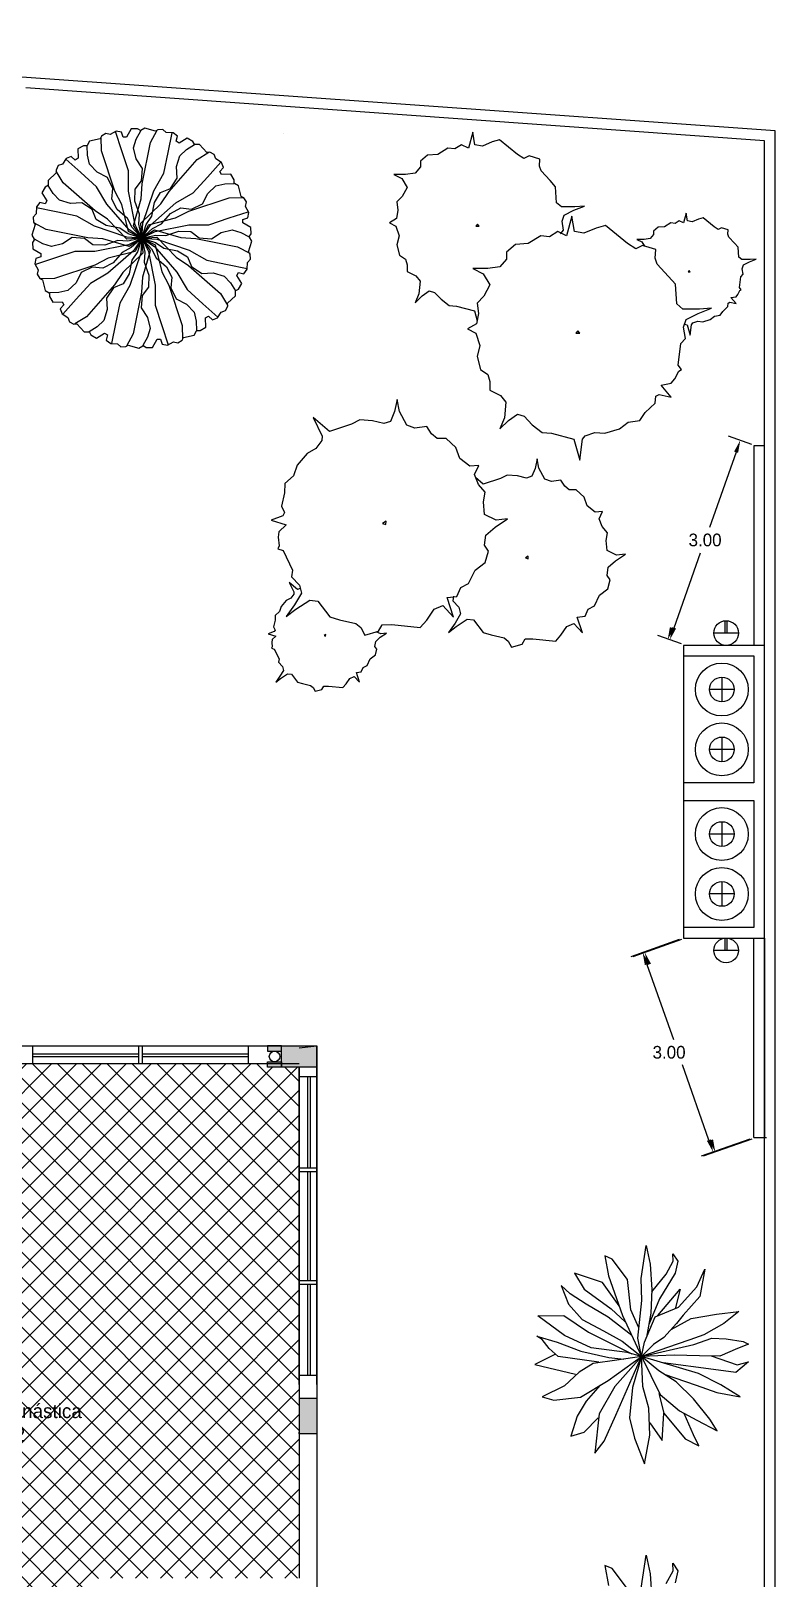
# Model space of a CAD drawing. Header units: millimetres. Extents: x 935 to 1399, y 512 to 900.
# Drawn here: x 1104.13 to 1114.69, y 855.33 to 877.26 of the extents above; entities that cross this region are included whole.
import ezdxf

# ---------------------------------------------------------------- set-up
doc = ezdxf.new("R2010")
doc.units = ezdxf.units.MM
for name, color, linetype in [('MOBIL', 7, 'Continuous'), ('paredes', 5, 'Continuous'), ('terrenos', 3, 'Continuous'), ('VEGETAÇÃO', 3, 'Continuous')]:
    doc.layers.add(name, color=color, linetype=linetype)
pattern_1 = [(45, (1566.02895, 455.18879), (-0.1767767, 0.1767767), []), (135, (1566.02895, 455.18879), (-0.1767767, -0.1767767), [])]

# ---------------------------------------------------------------- blocks, each defined once
blk = doc.blocks.new('BRANCHP', base_point=(0.5, 0.5))
for p, q in [((0.9506, 0.7433), (0.9315, 0.7539)), ((0.962, 0.694), (0.9506, 0.7433)), ((0.7188, 0.625), (0.9062, 0.6875)), ((0.9062, 0.6875), (0.97, 0.6898)), ((0.9742, 0.6875), (0.962, 0.694)), ((0.9865, 0.6682), (0.9742, 0.6875)), ((0.9821, 0.6473), (0.9865, 0.6682)), ((0.5312, 0.5625), (0.6562, 0.5938)), ((0.6562, 0.5938), (0.7188, 0.625)), ((0.8125, 0.5625), (0.9062, 0.5938)), ((0.9062, 0.5938), (0.9956, 0.6226)), ((0.9697, 0.5873), (0.9936, 0.594)), ((0.9697, 0.5708), (0.9697, 0.5873)), ((0.9973, 0.6196), (0.9821, 0.6473)), ((0.9936, 0.594), (0.9973, 0.6196)), ((0.5, 0.5), (0.5312, 0.5625)), ((0.5, 0.5), (0.5625, 0.5312)), ((0.5, 0.5), (0.565, 0.5136)), ((0.5625, 0.5312), (0.7188, 0.5625)), ((0.565, 0.5136), (0.612, 0.5116)), ((0.612, 0.5116), (0.6728, 0.5325)), ((0.6728, 0.5325), (0.7278, 0.5305)), ((0.7188, 0.5625), (0.8125, 0.5625)), ((0.7278, 0.5305), (0.767, 0.501)), ((0.8239, 0.4968), (0.869, 0.5263)), ((0.869, 0.5263), (0.92, 0.5389)), ((0.92, 0.5389), (0.9612, 0.5263)), ((0.9612, 0.5263), (0.9994, 0.5054)), ((1.008, 0.5503), (0.9697, 0.5708)), ((0.9985, 0.5039), (1.0081, 0.52)), ((1.0081, 0.52), (1.008, 0.5503)), ((0.767, 0.501), (0.8239, 0.4968))]:
    blk.add_line(p, q)

msp = doc.modelspace()

# ---------------------------------------------------------------- hatches: boundary and pattern name
h = msp.add_hatch(color=7)
h.paths.add_polyline_path([(1107.68786, 862.57187), (1107.68786, 862.64687), (1107.48786, 862.64687), (1107.48786, 862.57187)])
h.paths.add_polyline_path([(1107.68786, 862.79687), (1107.68786, 862.87187), (1107.48786, 862.87187), (1107.48786, 862.79687)])
for points in [[(1107.68786, 862.57187), (1108.18786, 862.57187), (1108.18786, 862.87187), (1107.68786, 862.87187)], [(1107.93786, 857.37187), (1108.18786, 857.37187), (1108.18786, 857.87187), (1107.93786, 857.87187)]]:
    msp.add_hatch(color=256).paths.add_polyline_path(points)
at = {"layer": 'MOBIL'}
h = msp.add_hatch(dxfattribs=at)
h.set_pattern_fill('NET', color=254, scale=2, angle=45, style=0)
h.set_pattern_definition(pattern_1)
h.paths.add_polyline_path([(1107.93786, 862.57187), (1107.68786, 862.57187), (1107.48786, 862.57187), (1107.48786, 862.62187), (1101.04735, 862.62187), (1101.04735, 862.87187), (1100.01286, 862.87187), (1100.01286, 862.58026), (1100.04697, 862.58026), (1100.04697, 862.57187), (1100.31286, 862.57187), (1100.31286, 857.87187), (1107.93786, 857.87187)])
h = msp.add_hatch(dxfattribs=at)
h.set_pattern_fill('NET', color=254, scale=2, angle=45, style=0)
h.set_pattern_definition(pattern_1)
h.paths.add_polyline_path([(1107.93786, 857.87187), (1100.31286, 857.87187), (1100.31286, 853.82187, -0.40694257), (1101.11628, 853.0382), (1101.11628, 853.01187), (1100.31286, 853.01187), (1100.31286, 852.87187), (1100.56286, 852.87187), (1100.56286, 852.82187), (1101.31286, 852.82187), (1101.31286, 852.87187), (1101.81286, 852.87187), (1101.81286, 852.82187), (1105.08786, 852.82187), (1105.08786, 855.32316), (1106.22536, 855.32316), (1106.95036, 855.32316), (1107.93786, 855.32316)])
h.paths.add_polyline_path([(1102.7077, 857.84405), (1105.77436, 857.84405), (1105.77436, 857.17738), (1102.7077, 857.17738)], flags=24)

# ---------------------------------------------------------------- linework, layer by layer
for p, q in [((1114.3597, 871.40203), (1114.02528, 871.5202)), ((1114.13502, 871.29051), (1113.7586, 870.22523)), ((1113.25496, 868.79994), (1113.63139, 869.86523)), ((1113.3597, 868.57203), (1113.02528, 868.6902)), ((1113.3597, 868.57203), (1113.02528, 868.6902)), ((1107.68786, 862.57187), (1107.68786, 862.87187)), ((1107.68786, 862.87187), (1108.18786, 862.87187)), ((1107.93786, 862.84687), (1108.18786, 862.87187)), ((1108.18786, 862.87187), (1108.18786, 862.57187)), ((1108.18786, 862.57187), (1107.68786, 862.57187)), ((1112.78726, 859.57419), (1112.85868, 860.04212)), ((1112.85868, 860.04212), (1112.91582, 859.77457)), ((1112.27325, 859.89337), (1112.3258, 859.61182)), ((1112.37836, 859.84955), (1112.27325, 859.89337)), ((1112.59447, 859.56169), (1112.37836, 859.84955)), ((1112.91582, 859.77457), (1112.93915, 859.41776)), ((1113.1436, 859.63681), (1113.24295, 859.81838)), ((1113.24295, 859.81838), (1113.23705, 859.92468)), ((1113.23705, 859.92468), (1113.30717, 859.81838)), ((1113.30717, 859.81838), (1113.27217, 859.64931)), ((1112.23812, 859.51788), (1111.84102, 859.64931)), ((1111.84102, 859.64931), (1111.98112, 859.42407)), ((1112.3258, 859.61182), (1112.52436, 859.04845)), ((1112.64126, 859.12989), (1112.59447, 859.56169)), ((1112.79892, 859.26132), (1112.78726, 859.57419)), ((1112.93809, 859.38688), (1113.1436, 859.63681)), ((1113.27217, 859.64931), (1113.05016, 859.28632)), ((1113.57584, 859.45525), (1113.69274, 859.70562)), ((1113.69274, 859.70562), (1113.62262, 859.31763)), ((1111.78256, 859.35513), (1111.654, 859.47407)), ((1111.654, 859.47407), (1111.75924, 859.2112)), ((1112.01034, 859.2112), (1111.78256, 859.35513)), ((1111.98112, 859.42407), (1112.3608, 859.14239)), ((1112.47602, 859.18561), (1112.23812, 859.51788)), ((1112.93915, 859.41776), (1112.92749, 859.07976)), ((1113.02683, 859.04845), (1113.34216, 859.42407)), ((1113.34216, 859.42407), (1113.27217, 859.14239)), ((1113.31883, 859.16738), (1113.57584, 859.45525)), ((1111.75924, 859.2112), (1111.95189, 858.99214)), ((1112.31991, 859.02345), (1112.01034, 859.2112)), ((1112.3608, 859.14239), (1112.55948, 858.96082)), ((1112.75637, 858.87311), (1112.64126, 859.12989)), ((1112.7406, 858.72927), (1112.79892, 859.26132)), ((1113.05016, 859.28632), (1112.89595, 858.91933)), ((1112.98594, 859.02977), (1113.31883, 859.16738)), ((1113.62262, 859.31763), (1113.38305, 859.05476)), ((1113.8563, 859.06726), (1114.17176, 859.10476)), ((1114.17176, 859.10476), (1113.96141, 858.93583)), ((1111.32111, 859.04227), (1111.68912, 859.04845)), ((1111.70078, 858.7669), (1111.32111, 859.04227)), ((1111.68912, 859.04845), (1112.03957, 858.81071)), ((1111.95189, 858.99214), (1112.25569, 858.82939)), ((1112.65536, 858.76572), (1112.31991, 859.02345)), ((1112.52436, 859.04845), (1112.79255, 858.46962)), ((1112.83404, 858.67296), (1112.98594, 859.02977)), ((1112.92749, 859.07976), (1112.86383, 858.74292)), ((1113.2896, 858.93583), (1113.10861, 858.73558)), ((1113.21398, 858.85216), (1113.49995, 859.00464)), ((1113.38305, 859.05476), (1113.2896, 858.93583)), ((1113.49995, 859.00464), (1113.8563, 859.06726)), ((1113.96141, 858.93583), (1113.67518, 858.77308)), ((1111.30944, 858.75426), (1111.59567, 858.67296)), ((1111.38533, 858.71045), (1111.30944, 858.75426)), ((1111.48467, 858.57902), (1111.38533, 858.71045)), ((1111.59567, 858.67296), (1111.93446, 858.54152)), ((1112.08046, 858.59165), (1111.70078, 858.7669)), ((1112.03957, 858.81071), (1112.65536, 858.50535)), ((1112.25569, 858.82939), (1112.51859, 858.68546)), ((1112.51859, 858.68546), (1112.79255, 858.46962)), ((1112.79255, 858.46962), (1112.7406, 858.72927)), ((1112.79255, 858.46962), (1112.83404, 858.67296)), ((1113.10861, 858.73558), (1112.96248, 858.63546)), ((1113.47662, 858.70427), (1113.30127, 858.64164)), ((1113.67518, 858.77308), (1113.47662, 858.70427)), ((1113.53495, 858.63546), (1113.79195, 858.72927)), ((1113.79195, 858.72927), (1113.9964, 858.71677)), ((1113.9964, 858.71677), (1114.23597, 858.67928)), ((1114.23597, 858.67928), (1114.31186, 858.64164)), ((1111.57447, 858.50028), (1111.28022, 858.35378)), ((1111.61311, 858.4664), (1111.48467, 858.57902)), ((1112.18557, 858.38509), (1111.61311, 858.4664)), ((1111.93446, 858.54152), (1112.3317, 858.4539)), ((1112.5887, 858.52271), (1112.08046, 858.59165)), ((1112.31991, 858.1284), (1112.79255, 858.46962)), ((1112.3317, 858.4539), (1112.5434, 858.43005)), ((1112.79255, 858.46962), (1112.41348, 858.04078)), ((1112.43091, 857.63398), (1112.79255, 858.46962)), ((1112.79255, 858.46962), (1112.44258, 858.41641)), ((1112.79255, 858.46962), (1112.5887, 858.52271)), ((1112.79255, 858.46962), (1112.66459, 858.02828)), ((1113.30127, 858.64164), (1112.79255, 858.46962)), ((1112.96248, 858.63546), (1112.79255, 858.46962)), ((1112.79255, 858.46962), (1113.53495, 858.63546)), ((1113.25461, 858.48521), (1112.79255, 858.46962)), ((1112.79255, 858.46962), (1113.05593, 857.92816)), ((1112.81059, 858.04078), (1112.79255, 858.46962)), ((1113.0385, 858.26615), (1112.79255, 858.46962)), ((1113.59929, 858.22866), (1112.79255, 858.46962)), ((1113.61673, 858.4789), (1113.25461, 858.48521)), ((1113.90296, 858.47271), (1113.61673, 858.4789)), ((1113.78048, 858.47536), (1114.1483, 858.34746)), ((1114.15419, 858.57902), (1113.90296, 858.47271)), ((1114.31186, 858.64164), (1114.15419, 858.57902)), ((1111.28022, 858.35378), (1111.85845, 858.21603)), ((1111.911, 858.24734), (1111.70078, 858.05341)), ((1112.10969, 858.36628), (1111.911, 858.24734)), ((1112.44258, 858.41641), (1112.10969, 858.36628)), ((1113.28384, 858.10972), (1113.0385, 858.26615)), ((1113.81541, 858.28497), (1113.09932, 858.378)), ((1113.92052, 858.06591), (1113.59929, 858.22866)), ((1114.13087, 858.24116), (1113.81541, 858.28497)), ((1114.31186, 858.39127), (1114.13087, 858.24116)), ((1114.1483, 858.34746), (1114.31186, 858.39127)), ((1111.70078, 858.05341), (1111.38533, 857.89685)), ((1111.92856, 857.89067), (1112.31991, 858.1284)), ((1112.20564, 858.05899), (1112.01034, 857.83436)), ((1112.41348, 858.04078), (1112.19147, 857.65279)), ((1112.66459, 858.02828), (1112.6237, 857.59648)), ((1112.89826, 857.7341), (1112.81059, 858.04078)), ((1113.11682, 858.21622), (1113.57007, 858.05959)), ((1113.52918, 857.86553), (1113.28384, 858.10972)), ((1113.57007, 858.05959), (1113.86207, 857.95947)), ((1114.19508, 857.89685), (1113.92052, 858.06591)), ((1108.18786, 857.87187), (1107.93786, 857.87187)), ((1107.93786, 857.87187), (1107.93786, 857.37187)), ((1108.18786, 857.87187), (1108.18786, 857.37187)), ((1111.38533, 857.89685), (1111.54889, 857.84685)), ((1111.54889, 857.84685), (1111.92856, 857.89067)), ((1112.01034, 857.83436), (1111.88191, 857.62148)), ((1113.11438, 857.66529), (1113.04426, 857.94066)), ((1113.05593, 857.92816), (1113.33049, 857.6966)), ((1113.76285, 857.57767), (1113.52918, 857.86553)), ((1113.86207, 857.95947), (1114.19508, 857.89685)), ((1108.18786, 857.67187), (1108.18786, 857.47187)), ((1108.18786, 857.67187), (1108.18786, 857.37187)), ((1111.88191, 857.62148), (1111.78833, 857.33979)), ((1111.98112, 857.39624), (1112.1798, 857.59648)), ((1112.19147, 857.65279), (1112.13302, 857.09574)), ((1112.26158, 857.2648), (1112.43091, 857.63398)), ((1112.6237, 857.59648), (1112.69381, 857.30862)), ((1112.90993, 857.35243), (1112.89826, 857.7341)), ((1113.08515, 857.2773), (1113.10861, 857.66529)), ((1113.10861, 857.66529), (1113.41228, 857.3023)), ((1113.33049, 857.6966), (1113.57584, 857.56517)), ((1113.52918, 857.35861), (1113.40061, 857.65911)), ((1113.86796, 857.41492), (1113.76285, 857.57767)), ((1108.18786, 857.37187), (1107.93786, 857.37187)), ((1111.78833, 857.33979), (1111.98112, 857.39624)), ((1112.83404, 856.94562), (1112.90993, 857.35243)), ((1112.90993, 857.52767), (1113.08515, 857.2773)), ((1113.60506, 857.20218), (1113.52918, 857.35861)), ((1113.57584, 857.56517), (1113.86796, 857.41492)), ((1112.13302, 857.09574), (1112.26158, 857.2648)), ((1112.69381, 857.30862), (1112.83404, 856.94562)), ((1113.41228, 857.3023), (1113.60506, 857.20218)), ((1112.78726, 855.18446), (1112.85868, 855.65239)), ((1112.85868, 855.65239), (1112.91582, 855.38484)), ((1112.27325, 855.50364), (1112.3258, 855.22209)), ((1112.37836, 855.45982), (1112.27325, 855.50364)), ((1112.59447, 855.17196), (1112.37836, 855.45982)), ((1112.91582, 855.38484), (1112.93915, 855.02803)), ((1113.1436, 855.24708), (1113.24295, 855.42865)), ((1113.24295, 855.42865), (1113.23705, 855.53495)), ((1113.23705, 855.53495), (1113.30717, 855.42865)), ((1113.30717, 855.42865), (1113.27217, 855.25958))]:
    msp.add_line(p, q)
at = {"color": 7}
for p, q in [((1113.32893, 864.38038), (1112.63941, 864.13674)), ((1113.3597, 864.38038), (1112.67019, 864.13674)), ((1112.8691, 864.02699), (1113.24553, 862.96171)), ((1113.74916, 861.53642), (1113.37273, 862.60171)), ((1114.32893, 861.55038), (1113.63941, 861.30674)), ((1114.3597, 861.55038), (1113.67019, 861.30674))]:
    msp.add_line(p, q, dxfattribs=at)
at = {"color": 6}
for p, q in [((1092.18786, 862.87187), (1108.18786, 862.87187)), ((1104.15715, 862.62187), (1104.15715, 862.87187)), ((1104.15715, 862.62187), (1104.15715, 862.87187)), ((1105.66205, 862.62187), (1105.66205, 862.87187)), ((1105.71205, 862.62187), (1105.71205, 862.87187)), ((1107.21695, 862.62187), (1107.21695, 862.87187)), ((1108.18786, 862.87187), (1108.18786, 852.57187)), ((1108.18786, 862.87187), (1108.18786, 852.57187)), ((1108.18786, 858.07187), (1108.18786, 862.87187)), ((1100.31286, 862.62187), (1107.93786, 862.62187)), ((1100.31286, 862.62187), (1107.93786, 862.62187)), ((1107.93786, 862.57187), (1107.93786, 859.12187)), ((1107.93786, 862.57187), (1107.93786, 859.12187)), ((1107.93786, 862.57187), (1107.93786, 859.12187)), ((1107.93786, 859.12187), (1107.93786, 862.57187)), ((1107.93786, 858.07187), (1107.93786, 862.57187)), ((1107.93786, 862.57187), (1107.93786, 855.32316)), ((1108.18966, 862.43094), (1107.93966, 862.43094)), ((1108.18966, 861.13839), (1107.93966, 861.13839)), ((1108.18966, 861.08839), (1107.93966, 861.08839)), ((1108.18966, 859.53839), (1107.93966, 859.53839)), ((1108.18966, 859.48839), (1107.93966, 859.48839)), ((1107.93966, 858.20194), (1108.18966, 858.20194)), ((1107.93786, 857.37187), (1107.93786, 857.39404)), ((1107.93786, 857.39404), (1107.93786, 857.37187))]:
    msp.add_line(p, q, dxfattribs=at)
at = {"color": 3}
for p, q in [((1104.15715, 862.76084), (1105.66205, 862.76084)), ((1104.15715, 862.72084), (1105.66205, 862.72084)), ((1105.71205, 862.76084), (1107.21695, 862.76084)), ((1105.71205, 862.72084), (1107.21695, 862.72084)), ((1107.57001, 862.79471), (1107.57001, 862.79687)), ((1107.57001, 862.64687), (1107.57001, 862.64902)), ((1108.05397, 862.43094), (1108.05397, 861.13839)), ((1108.09397, 862.43094), (1108.09397, 861.13839)), ((1108.05397, 861.08839), (1108.05397, 859.53839)), ((1108.09397, 861.08839), (1108.09397, 859.53839)), ((1108.05397, 859.48839), (1108.05397, 858.20194)), ((1108.09397, 859.48839), (1108.09397, 858.20194))]:
    msp.add_line(p, q, dxfattribs=at)
at = {"color": 5}
for p, q in [((1114.38786, 861.5712), (1114.53786, 861.5712)), ((1114.41863, 861.5712), (1114.56863, 861.5712))]:
    msp.add_line(p, q, dxfattribs=at)
at = {"color": 3}
for points in [[(1107.68786, 862.87187), (1107.48786, 862.87187), (1107.48786, 862.79687), (1107.68786, 862.79687)], [(1107.68786, 862.57187), (1107.48786, 862.57187), (1107.48786, 862.64687), (1107.68786, 862.64687)]]:
    msp.add_lwpolyline(points, close=True, dxfattribs=at)
msp.add_circle((1107.58786, 862.72187), 0.075, dxfattribs=at)
for points in [[(1114.10674, 871.30051), (1114.16331, 871.28052), (1114.19499, 871.46023)], [(1113.19591, 868.80994), (1113.25248, 868.78995), (1113.16422, 868.63023)], [(1113.19591, 868.80994), (1113.25248, 868.78995), (1113.16422, 868.63023)], [(1113.22668, 868.80994), (1113.28325, 868.78995), (1113.19499, 868.63023)]]:
    msp.add_solid(points)
at = {"color": 7}
for points in [[(1112.89739, 864.03699), (1112.84081, 864.017), (1112.80913, 864.19671)], [(1112.92816, 864.03699), (1112.87159, 864.017), (1112.8399, 864.19671)], [(1113.77745, 861.54642), (1113.72087, 861.52643), (1113.80913, 861.36671)], [(1113.80822, 861.54642), (1113.75165, 861.52643), (1113.8399, 861.36671)]]:
    msp.add_solid(points, dxfattribs=at)
at = {"layer": 'paredes'}
for p, q in [((1114.38786, 871.3812), (1114.38786, 868.5512)), ((1114.53786, 871.3812), (1114.38786, 871.3812)), ((1114.53786, 868.5512), (1114.53786, 871.3812)), ((1113.97958, 868.7262), (1113.97958, 868.9012)), ((1113.97958, 868.7262), (1113.97958, 868.9012)), ((1114.01035, 868.7262), (1114.01035, 868.9012)), ((1114.53786, 868.5512), (1113.38786, 868.5512)), ((1113.38786, 868.5512), (1113.38786, 864.5512)), ((1114.53786, 868.5512), (1113.38786, 868.5512)), ((1113.38786, 868.5512), (1113.38786, 864.5512)), ((1114.53786, 868.5512), (1113.41863, 868.5512)), ((1114.16863, 868.7262), (1113.81863, 868.7262)), ((1114.13786, 868.7262), (1113.81863, 868.7262)), ((1114.13786, 868.7262), (1113.81863, 868.7262)), ((1113.38786, 868.4012), (1114.38786, 868.4012)), ((1114.38786, 868.4012), (1114.38786, 866.6012)), ((1113.93338, 868.1012), (1113.93338, 867.7512)), ((1114.10838, 867.9262), (1113.75838, 867.9262)), ((1113.93338, 867.2512), (1113.93338, 866.9012)), ((1114.10838, 867.0762), (1113.75838, 867.0762)), ((1113.38786, 866.6012), (1113.38786, 866.3512)), ((1114.38786, 866.6012), (1113.38786, 866.6012)), ((1113.38786, 866.6012), (1113.38786, 866.3512)), ((1113.38786, 866.3512), (1114.38786, 866.3512)), ((1114.38786, 866.3512), (1114.38786, 864.5512)), ((1113.93338, 866.0512), (1113.93338, 865.7012)), ((1114.10838, 865.8762), (1113.75838, 865.8762)), ((1113.93338, 865.2012), (1113.93338, 864.8512)), ((1114.10838, 865.0262), (1113.75838, 865.0262)), ((1113.38786, 864.5512), (1113.38786, 864.4012)), ((1114.38786, 864.5512), (1113.38786, 864.5512)), ((1113.38786, 864.5512), (1113.38786, 864.4012)), ((1113.38786, 864.4012), (1114.53786, 864.4012)), ((1113.38786, 864.4012), (1114.53786, 864.4012)), ((1113.41863, 864.4012), (1114.53786, 864.4012)), ((1113.97821, 864.22401), (1113.97821, 864.39901)), ((1114.00899, 864.22401), (1114.00899, 864.39517)), ((1114.38786, 861.5712), (1114.38786, 864.4012)), ((1114.53786, 864.4012), (1114.53786, 861.5712)), ((1114.16863, 864.2262), (1113.81863, 864.2262)), ((1114.13786, 864.2262), (1113.81863, 864.2262))]:
    msp.add_line(p, q, dxfattribs=at)
for centre, radius in [((1113.99363, 868.7262), 0.175), ((1113.93338, 867.9262), 0.375), ((1113.93338, 867.9262), 0.175), ((1113.93338, 867.0762), 0.375), ((1113.93338, 867.0762), 0.175), ((1113.93338, 865.8762), 0.375), ((1113.93338, 865.8762), 0.175), ((1113.93338, 865.0262), 0.375), ((1113.93338, 865.0262), 0.175), ((1113.99363, 864.2262), 0.175)]:
    msp.add_circle(centre, radius, dxfattribs=at)
at = {"layer": 'terrenos', "color": 7}
msp.add_lwpolyline([(1096.82421, 833.62187), (1114.68786, 833.62187), (1114.68786, 875.84655), (1104.07022, 876.60525), (1093.34417, 877.33332), (1085.56543, 877.41495), (1085.56543, 833.62187), (1086.21543, 833.62187)], dxfattribs=at)
at = {"layer": 'VEGETAÇÃO', "color": 7}
for p, q in [((1114.53786, 875.70689), (1104.05979, 876.45562)), ((1114.53786, 833.92187), (1114.53786, 875.70689))]:
    msp.add_line(p, q, dxfattribs=at)
at = {"layer": 'VEGETAÇÃO', "color": 253}
for p, q in [((1107.22623, 876.15136), (1107.22623, 876.14979)), ((1107.71491, 875.80984), (1107.71333, 875.80985))]:
    msp.add_line(p, q, dxfattribs=at)
at = {"layer": 'VEGETAÇÃO', "color": 7}
msp.add_lwpolyline([(1091.68786, 833.62187), (1114.68786, 833.62187), (1114.68786, 875.84655), (1104.07022, 876.60525), (1093.34417, 877.33332), (1085.56543, 877.41495), (1085.56543, 833.62187), (1086.21543, 833.62187)], dxfattribs=at)
at = {"layer": 'VEGETAÇÃO', "color": 253}
for points in [[(1111.64415, 874.38912), (1111.68828, 874.4376), (1111.66538, 874.56475), (1111.6959, 874.65277), (1111.83323, 874.72125), (1111.9858, 874.77992), (1111.84848, 874.77015), (1111.65775, 874.77015), (1111.5891, 874.82882), (1111.57383, 875.05377), (1111.49755, 875.1418), (1111.36785, 875.27872), (1111.34495, 875.3472), (1111.35258, 875.445), (1111.2, 875.4939), (1111.1237, 875.45477), (1111.03218, 875.51347), (1110.7804, 875.71885), (1110.6736, 875.68952), (1110.53628, 875.63082), (1110.42948, 875.6504), (1110.39895, 875.82645), (1110.33793, 875.6015), (1110.23875, 875.6504), (1110.14718, 875.5917), (1110.048, 875.6015), (1109.90305, 875.51347), (1109.7581, 875.50367), (1109.65893, 875.41565), (1109.65893, 875.33742), (1109.58263, 875.2494), (1109.4453, 875.22982), (1109.27748, 875.22982), (1109.3919, 875.17115), (1109.4682, 875.044), (1109.39953, 874.91685), (1109.32325, 874.8386), (1109.3385, 874.72125), (1109.31563, 874.60387), (1109.21643, 874.5452), (1109.308, 874.4963), (1109.35375, 874.35937), (1109.32325, 874.23222), (1109.3614, 874.0855), (1109.4453, 874.02682), (1109.4682, 873.94857), (1109.4682, 873.85077), (1109.59028, 873.7921), (1109.6513, 873.71385), (1109.63605, 873.5378), (1109.58263, 873.41065), (1109.6818, 873.50845), (1109.781, 873.57692), (1109.85728, 873.55735), (1109.94883, 873.45955), (1110.06328, 873.37152), (1110.17008, 873.36175), (1110.42183, 873.29327), (1110.46263, 873.1538)], [(1113.40518, 873.1085), (1113.44238, 873.0984), (1113.48528, 872.95167), (1113.50435, 873.0984), (1113.52343, 873.12285), (1113.59018, 873.1473), (1113.6617, 873.14117), (1113.7666, 873.17175), (1113.8286, 873.22065), (1113.90965, 873.23287), (1113.9478, 873.2879), (1114.01933, 873.35512), (1114.0241, 873.40405), (1114.04793, 873.41627), (1114.13375, 873.39792), (1114.06223, 873.4835), (1114.13375, 873.49572), (1114.1576, 873.5263), (1114.1862, 873.5813), (1114.20528, 873.59352), (1114.18145, 873.6241), (1114.2005, 873.77692), (1114.23388, 873.8136), (1114.21958, 873.89307), (1114.23865, 873.94807), (1114.32448, 873.99087), (1114.41985, 874.02755), (1114.33403, 874.02142), (1114.21483, 874.02142), (1114.1719, 874.0581), (1114.16238, 874.19872), (1114.11468, 874.25372), (1114.03363, 874.3393), (1114.01933, 874.3821), (1114.0241, 874.44322), (1113.92873, 874.47377), (1113.88105, 874.44932), (1113.82383, 874.486), (1113.66648, 874.61437), (1113.59973, 874.59605), (1113.5139, 874.55937), (1113.44713, 874.5716), (1113.42808, 874.68162), (1113.38993, 874.54102), (1113.32793, 874.5716), (1113.27073, 874.53492), (1113.20873, 874.54102), (1113.11813, 874.486), (1113.02755, 874.4799), (1112.96555, 874.42487), (1112.96555, 874.37597), (1112.91788, 874.32097), (1112.83205, 874.30875), (1112.72715, 874.30875), (1112.79865, 874.27207), (1112.835, 874.21147)], [(1110.12484, 869.24977), (1110.1145, 869.18504), (1110.20334, 869.09124), (1110.22605, 869.00088), (1110.14871, 868.86835), (1110.05325, 868.73565), (1110.16275, 868.81909), (1110.32228, 868.92361), (1110.41186, 868.91216), (1110.54793, 868.73237), (1110.65997, 868.70055), (1110.8435, 868.6571), (1110.90018, 868.61238), (1110.9474, 868.52639), (1111.10182, 868.56911), (1111.1442, 868.64365), (1111.25292, 868.64471), (1111.57608, 868.61092), (1111.64934, 868.69398), (1111.73203, 868.81834), (1111.83209, 868.8605), (1111.95411, 868.72997), (1111.88187, 868.95157), (1111.99162, 868.96502), (1112.03605, 869.06431), (1112.12437, 869.11047), (1112.19737, 869.26354), (1112.31324, 869.35117), (1112.34796, 869.47916), (1112.30508, 869.54459), (1112.32066, 869.66003), (1112.4248, 869.75167), (1112.56517, 869.84364), (1112.43731, 869.83001), (1112.3038, 869.89455), (1112.29156, 870.03854), (1112.31247, 870.14579), (1112.2354, 870.23559), (1112.19021, 870.34631), (1112.24103, 870.44975), (1112.13763, 870.44047), (1112.02432, 870.52992), (1111.98015, 870.65299), (1111.86782, 870.75481), (1111.76549, 870.75791), (1111.70345, 870.81081), (1111.64985, 870.89261), (1111.51558, 870.87479), (1111.42165, 870.90679), (1111.33793, 871.06241), (1111.31293, 871.19804), (1111.28357, 871.06188), (1111.23813, 870.95024), (1111.1636, 870.92481), (1111.03342, 870.95644), (1110.88945, 870.96734), (1110.79476, 870.91699), (1110.54666, 870.83629), (1110.43609, 870.93059)], [(1107.94999, 869.3558), (1107.91334, 869.34386), (1107.79704, 869.44308), (1107.8615, 869.3099), (1107.85894, 869.27899), (1107.81651, 869.22196), (1107.75333, 869.18788), (1107.68234, 869.10482), (1107.65728, 869.02994), (1107.59619, 868.97529), (1107.59444, 868.90836), (1107.57145, 868.81293), (1107.59427, 868.76939), (1107.58104, 868.74611), (1107.4992, 868.71442), (1107.60592, 868.68204), (1107.5528, 868.63261), (1107.54961, 868.59397), (1107.55583, 868.53229), (1107.54657, 868.51161), (1107.58326, 868.49909), (1107.65108, 868.36082), (1107.64326, 868.31186), (1107.69878, 868.25322), (1107.71297, 868.19676), (1107.66464, 868.11392), (1107.60496, 868.03097), (1107.67339, 868.08313), (1107.7731, 868.14846), (1107.8291, 868.14131), (1107.91414, 868.02891), (1107.98418, 868.00904), (1108.09887, 867.98189), (1108.13429, 867.95392), (1108.1638, 867.90018), (1108.26031, 867.9269), (1108.28679, 867.97348), (1108.35476, 867.97416), (1108.55673, 867.95302), (1108.60252, 868.00493), (1108.65421, 868.08264), (1108.71676, 868.10901), (1108.79299, 868.02742), (1108.74785, 868.16594), (1108.81646, 868.17434), (1108.84421, 868.23637), (1108.89941, 868.26524), (1108.94504, 868.36092), (1109.01745, 868.41567), (1109.03916, 868.49567), (1109.01236, 868.53657), (1109.02209, 868.60871), (1109.08718, 868.66597), (1109.17492, 868.72346), (1109.09502, 868.71495), (1109.0314, 868.74572)]]:
    msp.add_lwpolyline(points, dxfattribs=at)
for points in [[(1111.80455, 874.63965), (1111.72825, 874.35847), (1111.60428, 874.4196), (1111.48983, 874.34625), (1111.36585, 874.35847), (1111.18468, 874.24845), (1111.00348, 874.23622), (1110.8795, 874.12617), (1110.8795, 874.02837), (1110.78415, 873.91835), (1110.6125, 873.8939), (1110.4027, 873.8939), (1110.54573, 873.82052), (1110.6411, 873.6616), (1110.55528, 873.50267), (1110.4599, 873.40485), (1110.47898, 873.25815), (1110.45038, 873.11145), (1110.3264, 873.0381), (1110.44083, 872.97695), (1110.49805, 872.8058), (1110.4599, 872.64687), (1110.5076, 872.46347), (1110.6125, 872.39012), (1110.6411, 872.29232), (1110.6411, 872.17007), (1110.79368, 872.0967), (1110.86998, 871.9989), (1110.8509, 871.77885), (1110.78415, 871.6199), (1110.90813, 871.74217), (1111.0321, 871.82775), (1111.12745, 871.8033), (1111.2419, 871.68102), (1111.38493, 871.571), (1111.51845, 871.55877), (1111.83315, 871.4732), (1111.91898, 871.17977), (1111.95713, 871.4732), (1111.99528, 871.5221), (1112.12878, 871.571), (1112.27183, 871.55877), (1112.48163, 871.6199), (1112.6056, 871.71772), (1112.7677, 871.74217), (1112.844, 871.8522), (1112.98705, 871.98667), (1112.99658, 872.08447), (1113.04428, 872.10892), (1113.21593, 872.07225), (1113.07288, 872.24342), (1113.21593, 872.26787), (1113.2636, 872.329), (1113.32083, 872.43902), (1113.35898, 872.46347), (1113.31128, 872.5246), (1113.34943, 872.83025), (1113.41618, 872.9036), (1113.38758, 873.06255), (1113.42573, 873.17257), (1113.59738, 873.25815), (1113.7881, 873.3315), (1113.61645, 873.31927), (1113.37805, 873.31927), (1113.29223, 873.39262), (1113.27315, 873.67382), (1113.17778, 873.78385), (1113.01565, 873.95502), (1112.98705, 874.0406), (1112.99658, 874.16285), (1112.80585, 874.224), (1112.7105, 874.17507), (1112.59605, 874.24845), (1112.28135, 874.50517), (1112.14785, 874.4685), (1111.9762, 874.39515), (1111.84268, 874.4196)], [(1110.4676, 874.52562), (1110.44473, 874.4963), (1110.4905, 874.4963)], [(1110.4676, 874.52562), (1110.44473, 874.4963), (1110.4905, 874.4963)], [(1113.47098, 873.86862), (1113.45668, 873.85027), (1113.48528, 873.85027)], [(1111.89038, 873.01365), (1111.86175, 872.97695), (1111.91898, 872.97695)], [(1110.12797, 868.95232), (1110.03769, 869.22932), (1110.17489, 869.24614), (1110.23042, 869.37021), (1110.34082, 869.42793), (1110.43206, 869.61926), (1110.57693, 869.72879), (1110.62031, 869.88879), (1110.56671, 869.97059), (1110.58617, 870.11488), (1110.71634, 870.2294), (1110.89183, 870.34438), (1110.73198, 870.32737), (1110.56511, 870.40803), (1110.5498, 870.588), (1110.57596, 870.7221), (1110.4796, 870.83435), (1110.42313, 870.97273), (1110.48662, 871.10203), (1110.3574, 871.09046), (1110.21574, 871.20226), (1110.16055, 871.3561), (1110.02013, 871.48336), (1109.89219, 871.48722), (1109.81467, 871.55335), (1109.74767, 871.65561), (1109.57984, 871.63336), (1109.46242, 871.67335), (1109.35777, 871.86786), (1109.32649, 872.0374), (1109.28981, 871.86718), (1109.23301, 871.72765), (1109.13985, 871.69585), (1108.97711, 871.7354), (1108.79718, 871.74904), (1108.67879, 871.68609), (1108.36866, 871.58519), (1108.13606, 871.78359), (1108.26497, 871.51725), (1108.25986, 871.45544), (1108.17499, 871.34137), (1108.04864, 871.2732), (1107.90665, 871.10709), (1107.85657, 870.95732), (1107.73438, 870.84803), (1107.73086, 870.71418), (1107.68491, 870.5233), (1107.73054, 870.43628), (1107.70404, 870.38968), (1107.54036, 870.32629), (1107.75383, 870.26151), (1107.64758, 870.16266), (1107.6412, 870.0854), (1107.65363, 869.96201), (1107.63512, 869.92065), (1107.70852, 869.89566), (1107.84412, 869.6191), (1107.82849, 869.52116), (1107.93953, 869.40388), (1107.96792, 869.29095), (1107.87124, 869.12529), (1107.75191, 868.95941), (1107.88879, 869.06371), (1108.08819, 869.19437), (1108.20018, 869.18005), (1108.37025, 868.9553), (1108.51032, 868.91554), (1108.73975, 868.86122), (1108.81057, 868.80531), (1108.8696, 868.69784), (1109.06264, 868.75122), (1109.11559, 868.8444), (1109.25153, 868.84575), (1109.65546, 868.80348), (1109.74702, 868.90732), (1109.8504, 869.06275), (1109.97548, 869.11548)], [(1109.16505, 870.26533), (1109.16888, 870.31172), (1109.12101, 870.28036)], [(1111.18376, 869.78041), (1111.18683, 869.81748), (1111.14854, 869.79239)], [(1111.18376, 869.78041), (1111.18683, 869.81748), (1111.14854, 869.79239)], [(1108.31154, 868.68394), (1108.31345, 868.70713), (1108.28952, 868.69145)]]:
    msp.add_lwpolyline(points, close=True, dxfattribs=at)

# ---------------------------------------------------------------- block references
for xscale, yscale, zscale, rotation in [(3.047999999999992, 3.047999999999992, 3.047999999999992, 59.99999999999989), (3.048000000000002, 3.048000000000002, 3.048000000000002, 90), (3.047999999999992, 3.047999999999992, 3.047999999999992, 120.0000000000001), (3.047999999999992, 3.047999999999992, 3.047999999999992, 30.00000000000011), (3.047999999999992, 3.047999999999992, 3.047999999999992, 149.9999999999999), (3.047999999999992, 3.047999999999992, 3.047999999999992, 329.9999999999999), (3.047999999999992, 3.047999999999992, 3.047999999999992, 300.0000000000001), (3.048000000000002, 3.048000000000002, 3.048000000000002, 180), (3.047999999999992, 3.047999999999992, 3.047999999999992, 210.0000000000001), (3.047999999999992, 3.047999999999992, 3.047999999999992, 239.9999999999999), (3.048000000000002, 3.048000000000002, 3.048000000000002, 270)]:
    msp.add_blockref('BRANCHP', (1105.705, 874.32594), dxfattribs=dict(xscale=xscale, yscale=yscale, zscale=zscale, rotation=rotation))
at = {"xscale": 3.048000000000002, "yscale": 3.048000000000002, "zscale": 3.048000000000002}
msp.add_blockref('BRANCHP', (1105.705, 874.32594), dxfattribs=at)

# ---------------------------------------------------------------- texts
at = {"color": 7}
msp.add_text('3.00', height=0.18, dxfattribs=at).set_placement((1112.9499, 862.69171))
at = {"insert": (1113.69499, 870.04523), "char_height": 0.18, "attachment_point": 5}
msp.add_mtext('3.00', dxfattribs=at)
at = {"insert": (1102.7577, 857.79405), "char_height": 0.2, "width": 3.8469, "attachment_point": 1}
msp.add_mtext('Sala de Ginástica\\PA:74,72m2', dxfattribs=at)

doc.saveas('drawing.dxf')
